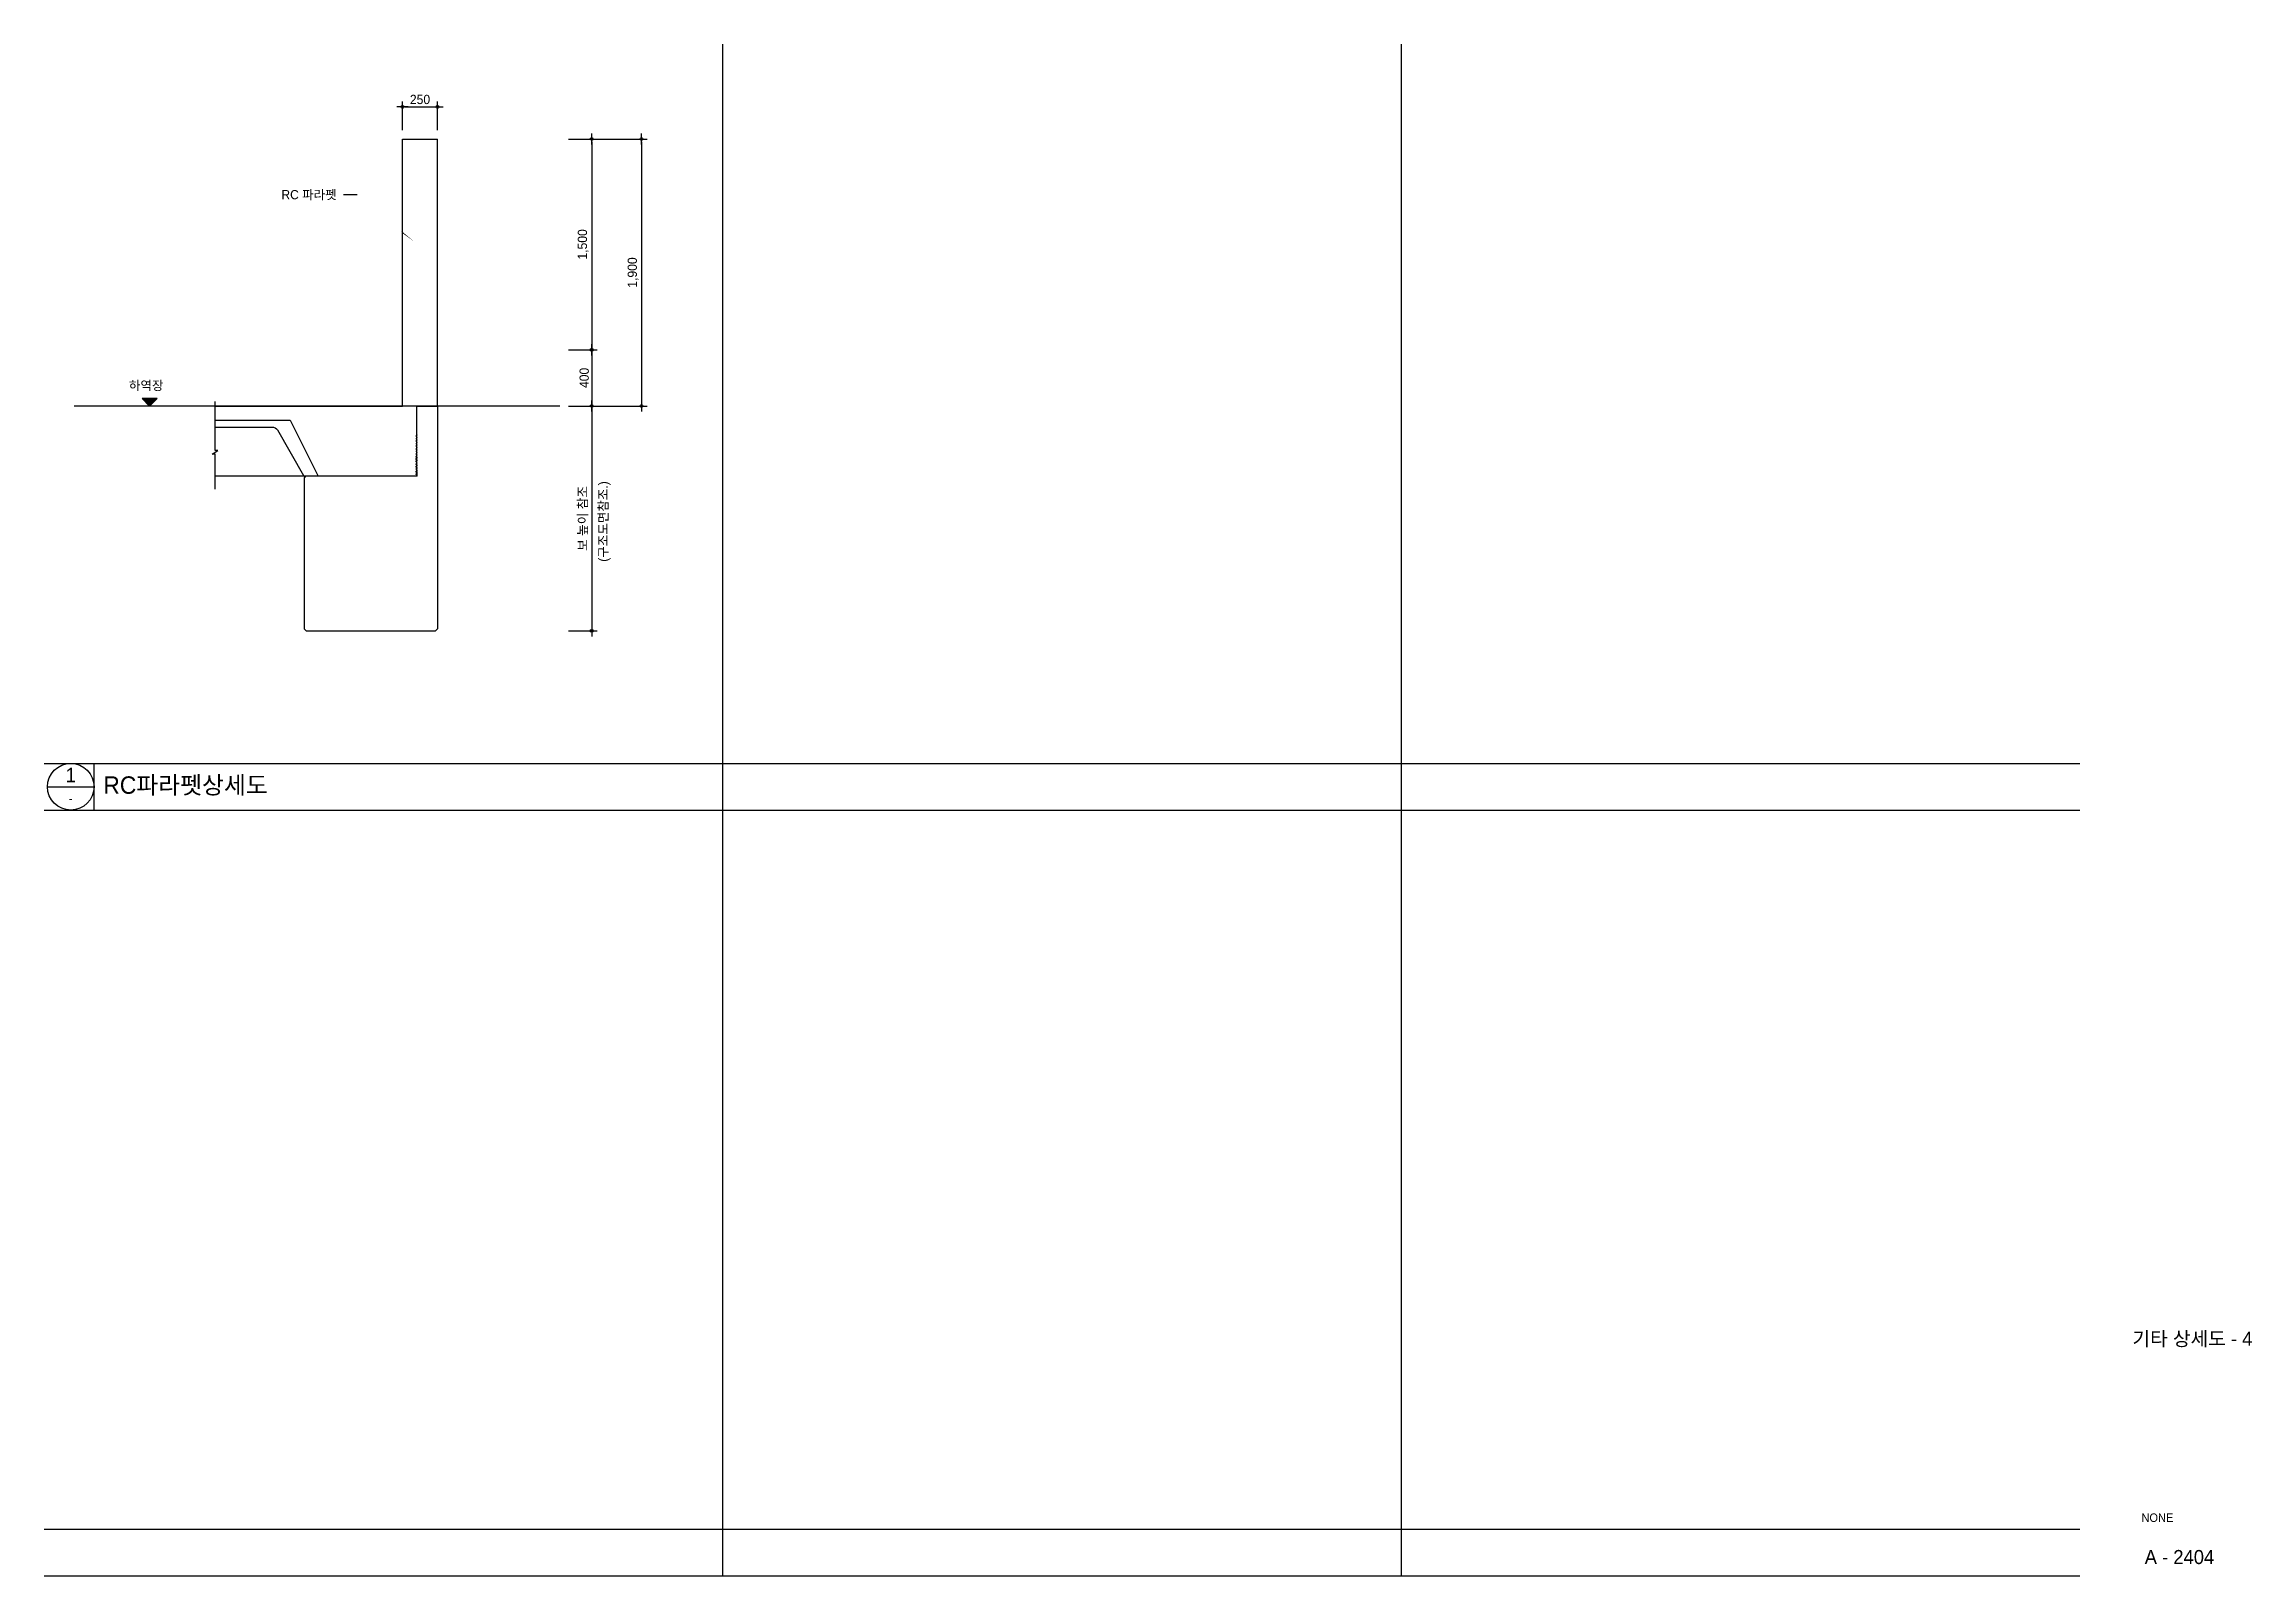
# Model space of a CAD drawing. Header units: millimetres. Extents: x 34534411 to 34550113, y -18662714 to -18651814.
import ezdxf
from ezdxf.enums import TextEntityAlignment as Align

# ---------------------------------------------------------------- set-up
doc = ezdxf.new("R2010")
doc.units = ezdxf.units.MM
doc.header["$LTSCALE"] = 100
doc.header["$MEASUREMENT"] = 0
doc.layers.get('DEFPOINTS').update_dxf_attribs({"color": 124})
for name, color, linetype in [('4A.TEC FORM-TEXT', 3, 'Continuous'), ('4A.TEC TEXT 2', 3, 'Continuous'), ('_Conc', 3, 'Continuous'), ('COL', 2, 'Continuous'), ('DIM', 7, 'Continuous'), ('MK2', 1, 'Continuous'), ('MK3', 3, 'Continuous'), ('SLAB', 7, 'Continuous'), ('TEX', 3, 'Continuous'), ('TEXT', 3, 'Continuous')]:
    doc.layers.add(name, color=color, linetype=linetype)
doc.styles.add('나눔고딕', font='')
doc.styles.add('돋움', font='')
doc.styles.get('나눔고딕').set_extended_font_data('Dotum')
doc.styles.get('돋움').set_extended_font_data('Dotum')
doc.dimstyles.new('DIM(3)', dxfattribs={"dimscale": 600, "dimtxt": 3, "dimasz": 1, "dimexe": 2, "dimexo": 3, "dimgap": 1, "dimtad": 1, "dimdec": 0, "dimzin": 0, "dimdsep": 46, "dimlunit": 6, "dimtxsty": '돋움', "dimblk1": 'DIMDOT', "dimblk2": 'DIMDOT', "dimsah": 1, "dimcen": 2.5, "dimclrd": 1, "dimclre": 1, "dimazin": 0, "dimtfac": 1, "dimtdec": 0, "dimtix": 1, "dimtmove": 2, "dimatfit": 2, "dimldrblk": 'DIMDOT', "dimfxl": 0, "dimtolj": 1, "dimtzin": 0, "dimarcsym": 0})

# ---------------------------------------------------------------- blocks, each defined once
blk = doc.blocks.new('DIMDOT')
blk.add_line((-2, 0), (2, 0))
blk.add_circle((0, 0), 0.5)
blk = doc.blocks.new('*D9')
at = {"layer": 'DEFPOINTS', "color": 0}
for p in [(34538080, -18654389), (34538080, -18655989), (34538305, -18655989)]:
    blk.add_point(p, dxfattribs=at)
at = {"layer": 'DIM', "color": 1, "lineweight": -2}
for p, q in [((34538140, -18654389), (34538345, -18654389)), ((34538305, -18654409), (34538305, -18655969)), ((34538140, -18655989), (34538345, -18655989))]:
    blk.add_line(p, q, dxfattribs=at)
at = {"layer": 'DIM', "color": 1, "lineweight": -2, "xscale": 20, "yscale": 20, "zscale": 20}
for p, rotation in [((34538305, -18654389), 90), ((34538305, -18655989), 270)]:
    blk.add_blockref('DIMDOT', p, dxfattribs=dict(at, rotation=rotation))
at = {"layer": 'DIM', "color": 0, "insert": (34538244, -18655189), "char_height": 66, "attachment_point": 5, "rotation": 90, "style": '돋움'}
blk.add_mtext('\\A1;보 높이 참조', dxfattribs=at)
blk = doc.blocks.new('*D10')
at = {"layer": 'DEFPOINTS', "color": 0}
for p in [(34538080, -18653989), (34538080, -18654389), (34538305, -18654389)]:
    blk.add_point(p, dxfattribs=at)
at = {"layer": 'DIM', "color": 1, "lineweight": -2}
for p, q in [((34538140, -18653989), (34538345, -18653989)), ((34538305, -18654009), (34538305, -18654369)), ((34538140, -18654389), (34538345, -18654389))]:
    blk.add_line(p, q, dxfattribs=at)
at = {"layer": 'DIM', "color": 1, "lineweight": -2, "xscale": 20, "yscale": 20, "zscale": 20}
for p, rotation in [((34538305, -18653989), 90), ((34538305, -18654389), 270)]:
    blk.add_blockref('DIMDOT', p, dxfattribs=dict(at, rotation=rotation))
at = {"layer": 'DIM', "color": 0, "insert": (34538252, -18654189), "char_height": 66, "attachment_point": 5, "rotation": 90, "style": '돋움'}
blk.add_mtext('\\A1;400', dxfattribs=at)
blk = doc.blocks.new('*D11')
at = {"layer": 'DEFPOINTS', "color": 0}
for p in [(34538080, -18652489), (34538080, -18653989), (34538305, -18653989)]:
    blk.add_point(p, dxfattribs=at)
at = {"layer": 'DIM', "color": 1, "lineweight": -2}
for p, q in [((34538140, -18652489), (34538345, -18652489)), ((34538305, -18652509), (34538305, -18653969)), ((34538140, -18653989), (34538345, -18653989))]:
    blk.add_line(p, q, dxfattribs=at)
at = {"layer": 'DIM', "color": 1, "lineweight": -2, "xscale": 20, "yscale": 20, "zscale": 20}
for p, rotation in [((34538305, -18652489), 90), ((34538305, -18653989), 270)]:
    blk.add_blockref('DIMDOT', p, dxfattribs=dict(at, rotation=rotation))
at = {"layer": 'DIM', "color": 0, "insert": (34538245, -18653239), "char_height": 66, "attachment_point": 5, "rotation": 90, "style": '돋움'}
blk.add_mtext('\\A1;1,500', dxfattribs=at)
blk = doc.blocks.new('*D12')
at = {"layer": 'DEFPOINTS', "color": 0}
for p in [(34538226, -18652489), (34538226, -18654389), (34538659, -18654389)]:
    blk.add_point(p, dxfattribs=at)
at = {"layer": 'DIM', "color": 1, "lineweight": -2}
for p, q in [((34538286, -18652489), (34538699, -18652489)), ((34538659, -18652509), (34538659, -18654369)), ((34538286, -18654389), (34538699, -18654389))]:
    blk.add_line(p, q, dxfattribs=at)
at = {"layer": 'DIM', "color": 1, "lineweight": -2, "xscale": 20, "yscale": 20, "zscale": 20}
for p, rotation in [((34538659, -18652489), 90), ((34538659, -18654389), 270)]:
    blk.add_blockref('DIMDOT', p, dxfattribs=dict(at, rotation=rotation))
at = {"layer": 'DIM', "color": 0, "insert": (34538600, -18653439), "char_height": 66, "attachment_point": 5, "rotation": 90, "style": '돋움'}
blk.add_mtext('\\A1;1,900', dxfattribs=at)
blk = doc.blocks.new('*D13')
at = {"layer": 'DEFPOINTS', "color": 0}
for p in [(34537209, -18652261), (34536959, -18652486), (34537209, -18652486)]:
    blk.add_point(p, dxfattribs=at)
at = {"layer": 'DIM', "color": 1, "lineweight": -2}
for p, q in [((34536959, -18652426), (34536959, -18652221)), ((34536979, -18652261), (34537189, -18652261)), ((34537209, -18652426), (34537209, -18652221))]:
    blk.add_line(p, q, dxfattribs=at)
at = {"layer": 'DIM', "color": 1, "lineweight": -2, "xscale": 20, "yscale": 20, "zscale": 20, "rotation": 180}
blk.add_blockref('DIMDOT', (34536959, -18652261), dxfattribs=at)
at = {"layer": 'DIM', "color": 1, "lineweight": -2, "xscale": 20, "yscale": 20, "zscale": 20}
blk.add_blockref('DIMDOT', (34537209, -18652261), dxfattribs=at)
at = {"layer": 'DIM', "color": 0, "insert": (34537084, -18652208), "char_height": 66, "attachment_point": 5, "style": '돋움'}
blk.add_mtext('\\A1;250', dxfattribs=at)

msp = doc.modelspace()

# ---------------------------------------------------------------- hatches: boundary and pattern name
at = {"layer": 'MK3'}
msp.add_hatch(color=256, dxfattribs=at).paths.add_polyline_path([(34535106.6, -18654334.5), (34535161, -18654389), (34535215.5, -18654334.5)])

# ---------------------------------------------------------------- linework, layer by layer
at = {"layer": '_Conc', "color": 2}
for p, q in [((34536959.2, -18652489), (34537209.2, -18652489)), ((34536959.2, -18654389), (34536959.2, -18652489)), ((34537209.2, -18654389), (34537209.2, -18652489)), ((34535626, -18654389), (34536959.2, -18654389))]:
    msp.add_line(p, q, dxfattribs=at)
at = {"layer": '_Conc'}
for p, q in [((34537059.2, -18654389), (34537059.2, -18654589)), ((34537059.2, -18654389), (34537209.2, -18654389)), ((34537209.2, -18654389), (34537209.2, -18655974)), ((34537060.2, -18654889), (34537060.2, -18654589)), ((34536269.2, -18654889, 0), (34536259.2, -18654899, 0)), ((34536259.2, -18654899, 0), (34536259.2, -18655974)), ((34537060.2, -18654889), (34536269.2, -18654889, 0)), ((34536259.2, -18655974), (34536274.2, -18655989)), ((34536274.2, -18655989), (34537194.2, -18655989)), ((34537209.2, -18655974), (34537194.2, -18655989))]:
    msp.add_line(p, q, dxfattribs=at)
for points in [[(34537058.2, -18654889), (34537064.7, -18654882.5), (34537055.7, -18654873.5), (34537064.7, -18654864.5), (34537055.7, -18654855.5), (34537064.7, -18654846.5), (34537055.7, -18654837.5), (34537064.7, -18654828.5), (34537055.7, -18654819.5), (34537064.7, -18654810.5), (34537055.7, -18654801.5), (34537064.7, -18654792.5), (34537055.7, -18654783.5), (34537064.7, -18654774.5), (34537055.7, -18654765.5), (34537064.7, -18654756.5), (34537055.7, -18654747.5), (34537064.7, -18654738.5), (34537055.7, -18654729.5), (34537064.7, -18654720.5), (34537055.7, -18654711.5), (34537064.7, -18654702.5), (34537055.7, -18654693.5), (34537064.7, -18654684.5), (34537055.7, -18654675.5), (34537064.7, -18654666.5), (34537055.7, -18654657.5), (34537064.7, -18654648.5), (34537055.7, -18654639.5), (34537064.7, -18654630.5), (34537055.7, -18654621.5), (34537064.7, -18654612.5), (34537055.7, -18654603.5), (34537064.7, -18654594.5), (34537059.2, -18654589)], [(34537060.2, -18654889), (34537064.7, -18654884.5), (34537055.7, -18654875.5), (34537064.7, -18654866.5), (34537055.7, -18654857.5), (34537064.7, -18654848.5), (34537055.7, -18654839.5), (34537064.7, -18654830.5), (34537055.7, -18654821.5), (34537064.7, -18654812.5), (34537055.7, -18654803.5), (34537064.7, -18654794.5), (34537055.7, -18654785.5), (34537064.7, -18654776.5), (34537055.7, -18654767.5), (34537064.7, -18654758.5), (34537055.7, -18654749.5), (34537060.9, -18654889)]]:
    msp.add_lwpolyline(points, dxfattribs=at)
at = {"layer": 'COL'}
for p, q in [((34539237.3, -18662713.9), (34539237.3, -18651813.9)), ((34544063.9, -18662713.9), (34544063.9, -18651813.9)), ((34534410.6, -18656932.7), (34548890.6, -18656932.7)), ((34534765.5, -18657263.9), (34534765.5, -18656932.7)), ((34534410.6, -18657263.9), (34548890.6, -18657263.9)), ((34534410.6, -18662382.7), (34548890.6, -18662382.7)), ((34534410.6, -18662713.9), (34548890.6, -18662713.9))]:
    msp.add_line(p, q, dxfattribs=at)
at = {"layer": 'MK2'}
msp.add_line((34538079.6, -18654389), (34534623.9, -18654389), dxfattribs=at)
at = {"layer": 'MK3'}
msp.add_lwpolyline([(34535161, -18654389), (34535215.5, -18654334.5), (34535106.6, -18654334.5), (34535161, -18654389)], dxfattribs=at)
at = {"layer": 'SLAB'}
for q in [(34535626, -18654889), (34536264.8, -18654889, 0)]:
    msp.add_line((34536359.2, -18654889, 0), q, dxfattribs=at)
at = {"layer": 'SLAB', "elevation": 0}
msp.add_lwpolyline([(34535626, -18654489), (34536160.6, -18654489), (34536359.2, -18654889)], dxfattribs=at)
msp.add_lwpolyline([(34535626, -18654539), (34536031.5, -18654539, -0.2354388), (34536071.4, -18654558.9), (34536256.3, -18654884.1, 0.2634471), (34536264.8, -18654889)], format="xyb", dxfattribs=at)
at = {"layer": 'TEX', "color": 1}
msp.add_line((34536638, -18652886.1), (34536540, -18652886.1), dxfattribs=at)
at = {"layer": 'TEX'}
msp.add_line((34534434.3, -18657098.3), (34534765.5, -18657098.3), dxfattribs=at)
at = {"layer": 'TEX', "color": 1}
msp.add_lwpolyline([(34536965.2, -18653163.3, 0, 21.8, 0), (34536919, -18653117.1, 0, 0, 0), (34536638, -18652886.1, 0, 0, 0)], format="xyseb", dxfattribs=at)
at = {"layer": 'TEX'}
msp.add_circle((34534599.9, -18657098.3), 165.6, dxfattribs=at)
at = {"layer": 'TEXT', "color": 1}
msp.add_lwpolyline([(34535626, -18654981.8), (34535626, -18654731.8), (34535606, -18654731.8), (34535646, -18654706.8), (34535626, -18654706.8), (34535626, -18654356.8)], dxfattribs=at)

# ---------------------------------------------------------------- texts
at = {"layer": '4A.TEC FORM-TEXT', "style": '돋움'}
msp.add_text('A - 2404', height=100, dxfattribs=at).set_placement((34549598.4, -18662629.9), align=Align.CENTER)
at = {"layer": '4A.TEC TEXT 2', "style": '나눔고딕'}
for s, height, p in [('기타 상세도 - 4', 100, (34549690.8, -18661076.5)), ('NONE', 60, (34549441.6, -18662329.9))]:
    msp.add_text(s, height=height, dxfattribs=at).set_placement(p, align=Align.CENTER)
at = {"layer": 'TEX', "style": '돋움'}
for s, p in [('RC 파라펫', (34536098.3, -18652885.1)), ('하역장', (34535013.4, -18654243.2))]:
    msp.add_text(s, height=65.34, dxfattribs=at).set_placement(p, align=Align.MIDDLE_LEFT)
msp.add_text('(구조도면참조.)', height=65.34, rotation=90, dxfattribs=at).set_placement((34538387, -18655497.3), align=Align.MIDDLE_LEFT)
at = {"layer": 'TEX', "color": 3, "style": '나눔고딕'}
for s, height, p in [('1', 103.5, (34534599.9, -18657015.5)), ('-', 62.1, (34534599.9, -18657181.1))]:
    msp.add_text(s, height=height, dxfattribs=at).set_placement(p, align=Align.MIDDLE)
msp.add_text('RC파라펫상세도', height=124.2, dxfattribs=at).set_placement((34534831.4, -18657148.7))

# ---------------------------------------------------------------- dimensions: what is measured, and where the dimension line sits
at = {"layer": 'DIM'}
for base, p1, p2, angle, picture, middle in [((34537209.2, -18652261.4), (34536959.2, -18652486.4), (34537209.2, -18652486.4), 180, '*D13', (34537084.2, -18652208.3)), ((34538304.6, -18653989), (34538079.6, -18652489), (34538079.6, -18653989), 90, '*D11', (34538245.2, -18653239)), ((34538659.2, -18654389), (34538226, -18652489), (34538226, -18654389), 90, '*D12', (34538599.8, -18653439)), ((34538304.6, -18654389), (34538079.6, -18653989), (34538079.6, -18654389), 90, '*D10', (34538251.6, -18654189))]:
    dim = msp.add_linear_dim(base=base, p1=p1, p2=p2, angle=angle, dimstyle='DIM(3)', override={"dimscale": 20, "dimtxt": 3.3, "dimblk1": 'DIMDOT', "dimblk2": 'DIMDOT'}, dxfattribs=at)
    dim.commit()
    dim.dimension.update_dxf_attribs({"geometry": picture, "text_midpoint": middle})
dim = msp.add_linear_dim(base=(34538304.6, -18655989), p1=(34538079.6, -18654389), p2=(34538079.6, -18655989), angle=90, text='보 높이 참조', dimstyle='DIM(3)', override={"dimscale": 20, "dimtxt": 3.3}, dxfattribs=at)
dim.commit()
dim.dimension.update_dxf_attribs({"geometry": '*D9', "text_midpoint": (34538244.1, -18655189)})

doc.saveas('drawing.dxf')
